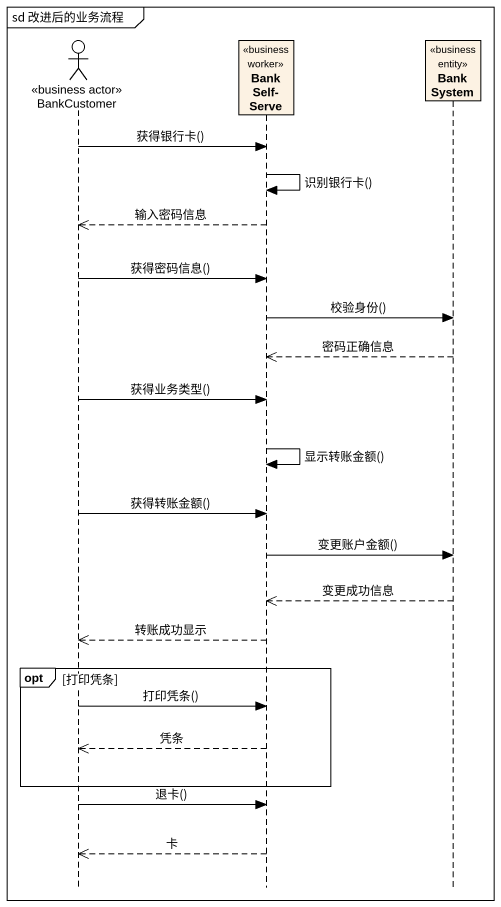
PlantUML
@startuml
mainframe sd 改进后的业务流程
hide footbox
actor BankCustomer <<business actor>>
participant "BankSelf-Serve" as BankSelf_Serve <<business worker>>
participant BankSystem <<business entity>>

BankCustomer -> BankSelf_Serve : 获得银行卡()
BankSelf_Serve -> BankSelf_Serve : 识别银行卡()
BankSelf_Serve -->> BankCustomer : 输入密码信息
BankCustomer -> BankSelf_Serve : 获得密码信息()
BankSelf_Serve -> BankSystem : 校验身份()
BankSystem -->> BankSelf_Serve : 密码正确信息
BankCustomer -> BankSelf_Serve : 获得业务类型()
BankSelf_Serve -> BankSelf_Serve : 显示转账金额()
BankCustomer -> BankSelf_Serve : 获得转账金额()
BankSelf_Serve -> BankSystem : 变更账户金额()
BankSystem -->> BankSelf_Serve : 变更成功信息
BankSelf_Serve -->> BankCustomer : 转账成功显示
opt 打印凭条
  BankCustomer -> BankSelf_Serve : 打印凭条()
  BankSelf_Serve -->> BankCustomer : 凭条
end
BankCustomer -> BankSelf_Serve : 退卡()
BankSelf_Serve -->> BankCustomer : 卡
@enduml
